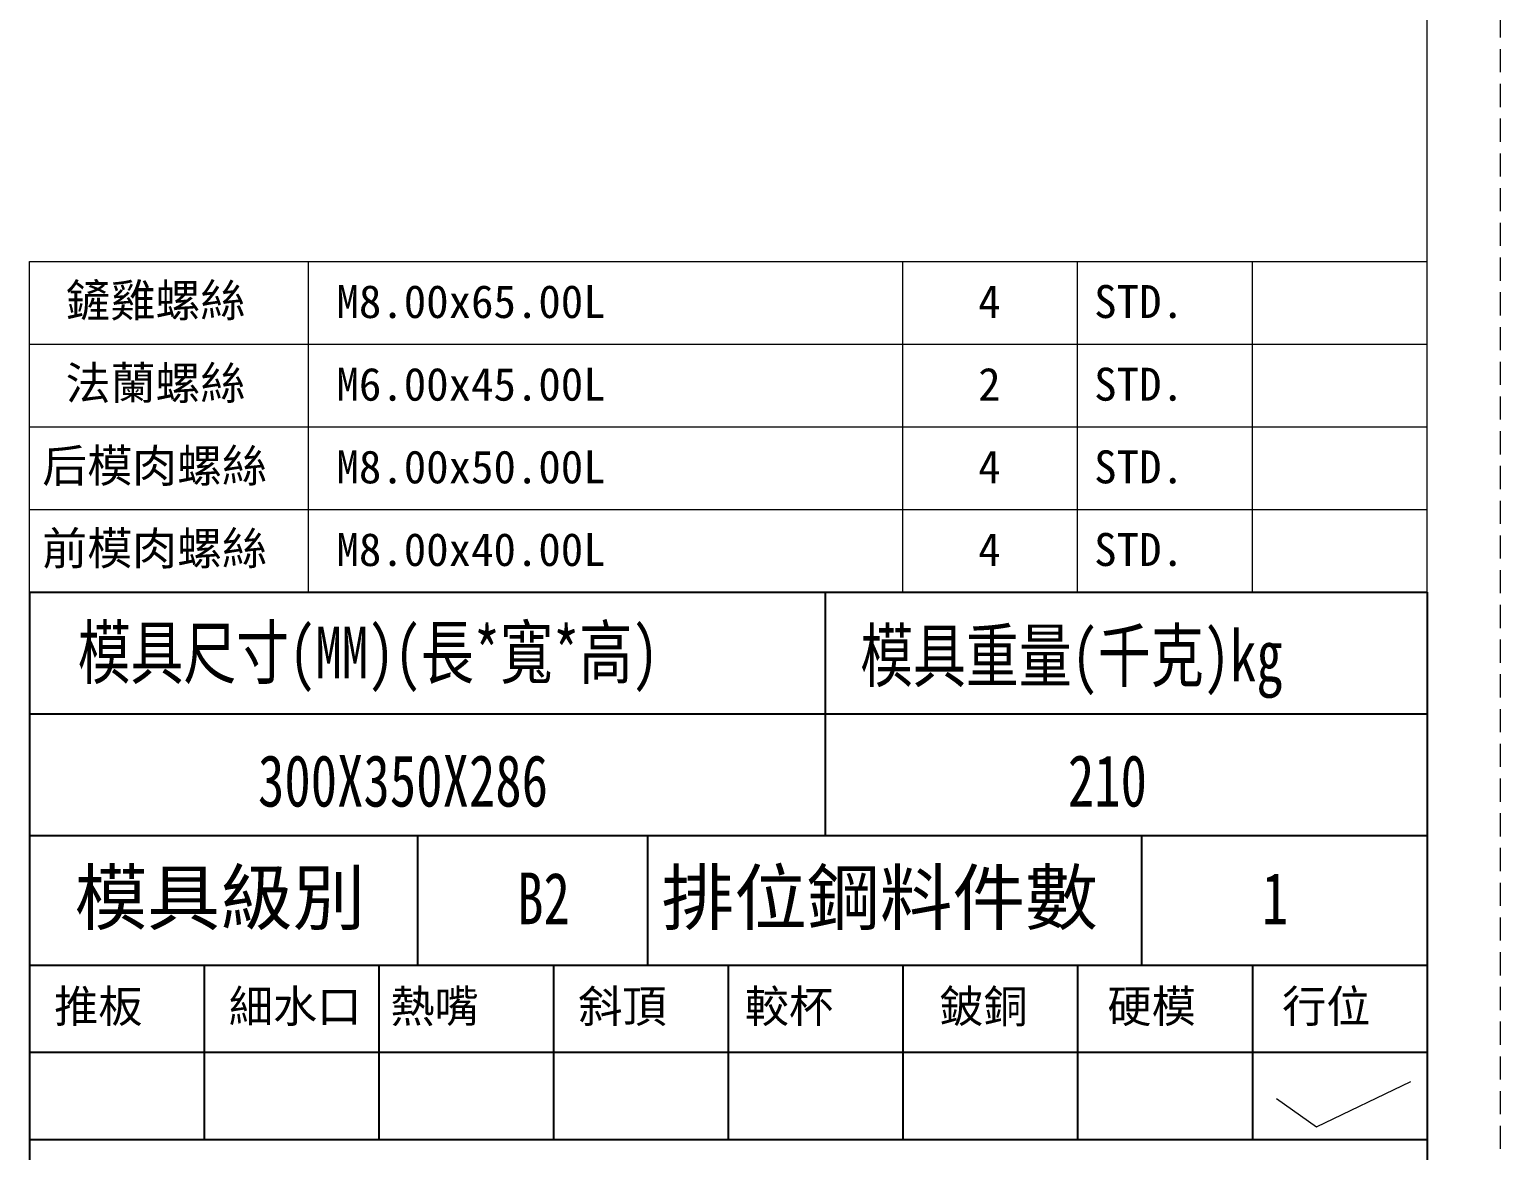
# Model space of a CAD drawing. Header units: millimetres. Extents: x 28656 to 29764, y -21384 to -20601.
# Drawn here: x 29527.2 to 29764, y -21205.4 to -21025 of the extents above; entities that cross this region are included whole.
import ezdxf

# ---------------------------------------------------------------- set-up
doc = ezdxf.new("R2010")
doc.units = ezdxf.units.MM
doc.header["$LTSCALE"] = 8
doc.linetypes.add('DASHED', pattern=[0.75, 0.5, -0.25])
doc.linetypes.add('HIDDEN', pattern=[0.375, 0.25, -0.125])
doc.layers.add('A', color=7, linetype='Continuous')
doc.layers.add('SCREW', color=52, linetype='HIDDEN')
doc.layers.add('dim', color=3, linetype='Continuous', lineweight=15)
doc.layers.add('MBOM-ASSIS-LAYER', color=71, linetype='Continuous', lineweight=9)
doc.styles.add('style1', font='mingliu.ttc', dxfattribs={"width": 0.75})
doc.styles.add('新字体', font='KAIU.TTF', dxfattribs={"width": 0.75})

# ---------------------------------------------------------------- blocks, each defined once
blk = doc.blocks.new('20100617.142056')
at = {"layer": 'MBOM-ASSIS-LAYER', "linetype": 'DASHED'}
blk.add_line((0, 0), (0, 841), dxfattribs=at)
at = {"layer": 'MBOM-ASSIS-LAYER'}
blk.add_line((-12.7, 12.7), (-12.7, 828.3), dxfattribs=at)

msp = doc.modelspace()

# ---------------------------------------------------------------- linework, layer by layer
at = {"color": 0}
for p, q in [((29527.239, -21115.517), (29527.239, -21154.699)), ((29655.289, -21115.517), (29655.289, -21154.699)), ((29527.239, -21135.108), (29752.159, -21135.108))]:
    msp.add_line(p, q, dxfattribs=at)
for p, q in [((29527.239, -21115.517), (29752.159, -21115.517)), ((29527.239, -21115.517), (29703.063, -21115.517)), ((29752.159, -21115.517), (29752.159, -21154.699)), ((29527.239, -21175.576), (29752.159, -21175.576)), ((29527.239, -21175.576), (29527.239, -21203.691)), ((29555.354, -21175.576), (29555.354, -21203.691)), ((29583.469, -21175.576), (29583.469, -21203.691)), ((29611.584, -21175.576), (29611.584, -21203.691)), ((29639.699, -21175.576), (29639.699, -21203.691)), ((29667.814, -21175.576), (29667.814, -21203.691)), ((29695.929, -21175.576), (29695.929, -21203.691)), ((29724.044, -21175.576), (29724.044, -21203.691)), ((29752.159, -21189.633), (29527.239, -21189.633))]:
    msp.add_line(p, q)
at = {"layer": 'A'}
for p, q in [((29527.239, -21115.517), (29703.065, -21115.517)), ((29527.239, -21154.699), (29527.239, -21175.576)), ((29527.239, -21154.699), (29752.159, -21154.699)), ((29527.239, -21154.699), (29752.159, -21154.699)), ((29589.763, -21175.576), (29589.763, -21154.699)), ((29626.743, -21175.576), (29626.743, -21154.699)), ((29706.245, -21175.576), (29706.245, -21154.699)), ((29752.159, -21154.699), (29752.159, -21203.691)), ((29752.159, -21154.699), (29752.159, -21203.691)), ((29527.239, -21175.576), (29752.159, -21175.576)), ((29527.239, -21203.691), (29527.239, -21372.191)), ((29752.159, -21203.691), (29527.239, -21203.691)), ((29752.159, -21203.691), (29752.159, -21372.191))]:
    msp.add_line(p, q, dxfattribs=at)
at = {"layer": 'dim'}
for p, q in [((29734.357, -21201.581), (29749.525, -21194.306)), ((29727.945, -21197.018), (29734.357, -21201.581))]:
    msp.add_line(p, q, dxfattribs=at)
at = {"layer": 'MBOM-ASSIS-LAYER'}
for p, q in [((29527.239, -21115.517), (29527.239, -21062.306)), ((29527.239, -21062.306), (29752.159, -21062.306)), ((29572.176, -21115.517), (29572.176, -21062.306)), ((29667.814, -21115.517), (29667.814, -21062.306)), ((29695.929, -21115.517), (29695.929, -21062.306)), ((29724.044, -21115.517), (29724.044, -21062.306)), ((29527.239, -21075.609), (29752.159, -21075.609)), ((29527.239, -21088.911), (29752.159, -21088.911)), ((29527.239, -21102.214), (29752.159, -21102.214)), ((29527.239, -21115.517), (29752.159, -21115.517))]:
    msp.add_line(p, q, dxfattribs=at)

# ---------------------------------------------------------------- block references
at = {"layer": 'MBOM-ASSIS-LAYER', "xscale": 0.931642561074642, "yscale": 0.931642561074642, "zscale": 0.931642561074642}
msp.add_blockref('20100617.142056', (29763.991, -21384.023), dxfattribs=at)

# ---------------------------------------------------------------- texts
at = {"layer": 'A', "style": 'style1'}
for s, height, p in [('模具級別', 8.5826, (29534.492, -21168.971)), ('排位鋼料件數', 8.5826, (29628.955, -21168.971)), ('推板', 5.2095, (29531.222, -21184.788)), ('細水口', 5.2095, (29559.337, -21184.788)), ('熱嘴', 5.2095, (29585.335, -21184.788)), ('斜頂', 5.2095, (29615.567, -21184.788)), ('較杯', 5.2095, (29642.36, -21184.788)), ('鈹銅', 5.2095, (29673.664, -21184.788)), ('硬模', 5.2095, (29700.722, -21184.788)), ('行位', 5.2095, (29728.842, -21184.788))]:
    msp.add_text(s, height=height, dxfattribs=at).set_placement(p)
at = {"layer": 'MBOM-ASSIS-LAYER', "color": 6, "style": '新字体', "width": 0.75}
for s, height, p in [('模具尺寸(MM)(長*寬*高)', 8.31592, (29534.999, -21129.399)), ('模具重量(千克)kg', 8.3159, (29660.931, -21129.904)), ('300X350X286', 8.31592, (29564.024, -21150.035)), ('210', 8.3159, (29694.356, -21150.035)), ('B2', 8.3159, (29605.731, -21168.971)), ('1', 8.316, (29725.572, -21168.971))]:
    msp.add_text(s, height=height, dxfattribs=at).set_placement(p)
at = {"layer": 'SCREW', "style": 'style1'}
for s, height, p in [('鏟雞螺絲', 5.3062, (29533.053, -21071.225)), ('M8.00x65.00L', 5.30624, (29576.655, -21071.408)), ('STD.', 5.3062, (29698.595, -21071.408)), ('4', 5.306, (29679.923, -21071.412)), ('法蘭螺絲', 5.3062, (29533.053, -21084.528)), ('M6.00x45.00L', 5.30624, (29576.655, -21084.711)), ('2', 5.306, (29679.923, -21084.715)), ('STD.', 5.3062, (29698.595, -21084.711)), ('后模肉螺絲', 5.3062, (29529.298, -21097.834)), ('M8.00x50.00L', 5.30624, (29576.655, -21098.018)), ('4', 5.306, (29679.923, -21098.018)), ('STD.', 5.3062, (29698.595, -21098.018)), ('前模肉螺絲', 5.3062, (29529.298, -21111.133)), ('M8.00x40.00L', 5.30624, (29576.655, -21111.317)), ('4', 5.306, (29679.923, -21111.32)), ('STD.', 5.3062, (29698.595, -21111.317))]:
    msp.add_text(s, height=height, dxfattribs=at).set_placement(p)

doc.saveas('drawing.dxf')
